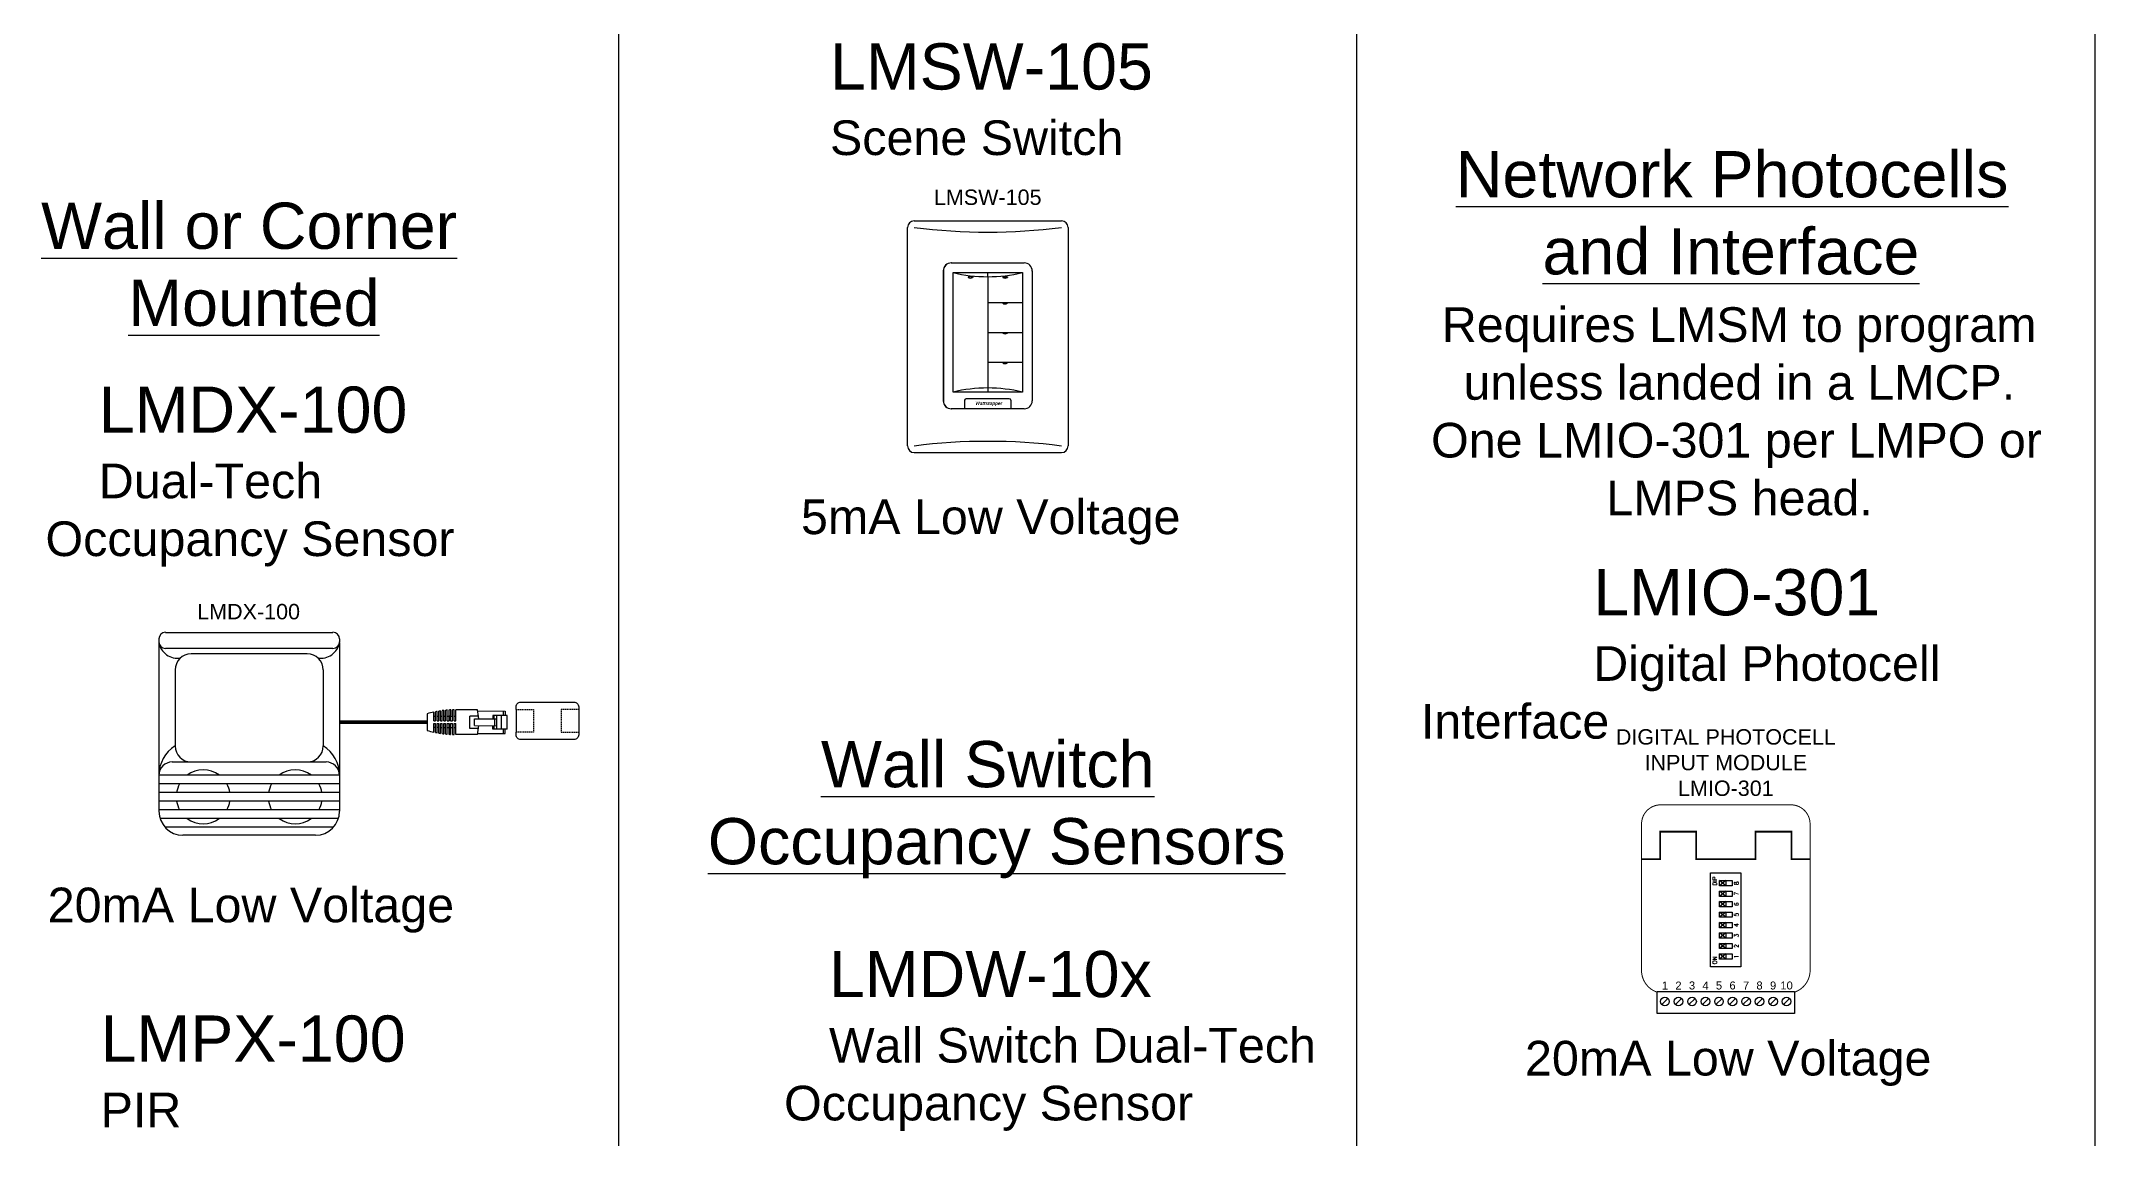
# Model space of a CAD drawing. Header units: inches. Extents: x 59 to 3361, y -1026 to 1732.
# Drawn here: x 1719.9 to 2019.9, y 245.9 to 406.2 of the extents above; entities that cross this region are included whole.
import ezdxf

# ---------------------------------------------------------------- set-up
doc = ezdxf.new("R2010")
doc.units = ezdxf.units.IN
doc.header["$MEASUREMENT"] = 0
doc.linetypes.add('HIDDEN', pattern=[0.375, 0.25, -0.125])
doc.styles.add('ARIAL', font='arial.ttf')

# ---------------------------------------------------------------- blocks, each defined once
blk = doc.blocks.new('WallPlate1Gang')
for p, q in [((-10.76, 33.83), (10.76, 33.83)), ((-11.72, 0.96), (-11.72, 32.87)), ((11.72, 32.87), (11.72, 0.96)), ((-5.31, 27.69), (5.31, 27.69)), ((-6.49, 26.51), (-6.49, 7.57)), ((6.49, 26.51), (6.49, 7.57)), ((5.31, 6.39), (-5.31, 6.39)), ((-10.76, 0), (10.76, 0))]:
    blk.add_line(p, q)
for centre, radius, start, end in [((-10.76, 32.87), 0.96, 90, 180), ((10.76, 32.87), 0.96, 0, 90), ((0, 117.5), 85.31, 262.7571, 277.2429), ((-5.31, 26.51), 1.18, 90, 180), ((5.31, 26.51), 1.18, 0, 90), ((-5.31, 7.57), 1.18, 180, 270), ((5.31, 7.57), 1.18, 270, 0), ((-10.76, 0.96), 0.96, 180, 270), ((0, -83.67), 85.31, 82.7571, 97.2429), ((10.76, 0.96), 0.96, 270, 0)]:
    blk.add_arc(centre, radius, start, end)
blk = doc.blocks.new('*U113')
blk.add_blockref('WallPlate1Gang', (0, -0.01))
blk = doc.blocks.new('*U286')
for p, q in [((-5.32, 21.31), (5.32, 21.31)), ((-6.5, 20.13), (-6.5, 1.18)), ((-5.07, 2.44), (-5.07, 19.89)), ((-5.07, 19.89), (5.07, 19.89)), ((-2.87, 19.29), (-2.87, 19.19)), ((-2.2, 19.29), (-2.87, 19.29)), ((-2.2, 19.29), (-2.2, 19.19)), ((0, 19.29), (0, 19.89)), ((0, 19.29), (0, 3.04)), ((2.2, 19.29), (2.2, 19.19)), ((2.2, 19.29), (2.87, 19.29)), ((2.87, 19.29), (2.87, 19.19)), ((5.07, 19.89), (5.07, 2.44)), ((6.5, 20.13), (6.5, 1.18)), ((0, 15.52), (5.07, 15.52)), ((2.2, 15.52), (2.2, 15.42)), ((2.87, 15.52), (2.87, 15.42)), ((0, 11.16), (5.07, 11.16)), ((2.2, 11.16), (2.2, 11.06)), ((2.87, 11.16), (2.87, 11.06)), ((0, 6.8), (5.07, 6.8)), ((2.2, 6.8), (2.2, 6.7)), ((2.87, 6.8), (2.87, 6.7)), ((0, 3.04), (0, 2.44)), ((5.32, 0), (-5.32, 0)), ((5.07, 2.44), (-5.07, 2.44)), ((-3.38, 1.24), (-3.38, 0)), ((3.14, 1.48), (-3.14, 1.48)), ((3.38, 1.24), (3.38, 0))]:
    blk.add_line(p, q)
for centre, radius, start, end in [((-5.32, 20.13), 1.18, 90, 180), ((5.32, 20.13), 1.18, 0, 90), ((0, 41.25), 21.96, 256.6482, 283.3518), ((-2.54, 19.73), 0.639, 238.6629, 301.3371), ((2.54, 19.73), 0.639, 238.6629, 301.3371), ((2.54, 15.96), 0.639, 238.6629, 301.3371), ((2.54, 11.6), 0.639, 238.6629, 301.3371), ((2.54, 7.24), 0.639, 238.6629, 301.3371), ((0, -18.92), 21.96, 76.6482, 103.3518), ((-5.32, 1.18), 1.18, 180, 270), ((-3.14, 1.24), 0.239, 90, 180), ((3.14, 1.24), 0.239, 0, 90), ((5.32, 1.18), 1.18, 270, 0)]:
    blk.add_arc(centre, radius, start, end)
at = {"style": 'ARIAL'}
for s, insert, char_height, width, attachment_point in [('LMSW-105', (0, 32.02), 2.25, 40.9705, 2), ('{\\fArial|b1|i1|c0|p34;Wattstopper}', (-1.79, 1.04), 0.4798, 3.7953, 1)]:
    blk.add_mtext(s, dxfattribs=dict(at, insert=insert, char_height=char_height, width=width, attachment_point=attachment_point))
blk = doc.blocks.new('*U112')
for p, q in [((-1.64, 7.37), (-1.63, 11.37)), ((-1.63, 11.37), (-0.99, 11.37)), ((-1.63, 11.09), (-0.99, 11.09)), ((1, 11.65), (-0.99, 11.65)), ((-0.99, 11.65), (-0.99, 9.56)), ((-0.99, 10.79), (1, 10.79)), ((-0.99, 10.12), (1, 10.12)), ((-0.5, 9.76), (-0.99, 9.76)), ((-0.99, 9.56), (-0.5, 9.56)), ((-0.5, 6.9), (-0.49, 10.12)), ((0.51, 9.89), (-0.49, 9.89)), ((0.5, 6.89), (0.51, 10.12)), ((1, 9.56), (0.5, 9.56)), ((1, 9.76), (0.51, 9.76)), ((1, 11.65), (1, 9.56)), ((1.65, 11.37), (1, 11.37)), ((1, 11.09), (1.65, 11.09)), ((1.64, 7.37), (1.65, 11.37)), ((-1.8, 7.34), (-1.81, 4.17)), ((-0.9, 7.49), (-0.9, 6.2)), ((0.9, 6.2), (-0.9, 6.2)), ((0.5, 6.89), (-0.5, 6.9)), ((0.9, 7.49), (0.9, 6.2)), ((1.81, 7.33), (1.8, 4.16)), ((-0.21, 4.16), (-1.81, 4.17)), ((-0.21, 3.92), (-1.81, 3.92)), ((-0.21, 3.67), (-1.8, 3.67)), ((-0.21, 3.42), (-1.79, 3.43)), ((-0.21, 3.18), (-1.78, 3.18)), ((-0.81, 3.67), (-0.82, 3.43)), ((-0.82, 3.18), (-0.82, 2.93)), ((-0.81, 4.16), (-0.81, 3.92)), ((-0.22, 2.93), (-0.21, 3.18)), ((-0.21, 3.92), (-0.21, 4.16)), ((-0.21, 3.42), (-0.21, 3.67)), ((0.21, 3.92), (0.21, 4.16)), ((1.8, 4.16), (0.21, 4.16)), ((1.8, 3.91), (0.21, 3.92)), ((0.21, 3.42), (0.21, 3.67)), ((1.79, 3.67), (0.21, 3.67)), ((1.78, 3.42), (0.21, 3.42)), ((0.21, 2.93), (0.21, 3.18)), ((1.77, 3.18), (0.21, 3.18)), ((0.81, 4.16), (0.81, 3.92)), ((0.81, 3.67), (0.81, 3.42)), ((0.81, 3.18), (0.81, 2.93)), ((-0.22, 2.93), (-1.76, 2.93)), ((-0.22, 2.69), (-1.74, 2.69)), ((-0.22, 2.44), (-1.71, 2.44)), ((-0.22, 2.19), (-1.68, 2.19)), ((-0.22, 1.95), (-1.65, 1.95)), ((-0.22, 1.7), (-1.61, 1.7)), ((-0.22, 1.45), (-1.57, 1.45)), ((-0.22, 1.21), (-1.52, 1.21)), ((-0.22, 0.96), (-1.47, 0.96)), ((-1.21, 0), (1.21, 0)), ((-0.82, 2.69), (-0.82, 2.44)), ((-0.82, 2.19), (-0.82, 1.95)), ((-0.82, 1.7), (-0.82, 1.45)), ((-0.82, 1.21), (-0.82, 0.96)), ((-0.22, 2.44), (-0.22, 2.69)), ((-0.22, 1.95), (-0.22, 2.19)), ((-0.22, 1.45), (-0.22, 1.7)), ((-0.22, 0.96), (-0.22, 1.21)), ((0.2, 1.95), (0.2, 2.19)), ((1.67, 2.19), (0.2, 2.19)), ((1.64, 1.94), (0.2, 1.95)), ((0.2, 1.45), (0.2, 1.7)), ((1.6, 1.7), (0.2, 1.7)), ((1.55, 1.45), (0.2, 1.45)), ((0.2, 0.96), (0.2, 1.21)), ((1.51, 1.2), (0.2, 1.21)), ((1.45, 0.96), (0.2, 0.96)), ((1.75, 2.93), (0.21, 2.93)), ((0.21, 2.44), (0.21, 2.68)), ((1.73, 2.68), (0.21, 2.68)), ((1.7, 2.44), (0.21, 2.44)), ((0.8, 1.7), (0.8, 1.45)), ((0.8, 1.21), (0.8, 0.96)), ((0.81, 2.68), (0.81, 2.44)), ((0.81, 2.19), (0.81, 1.94))]:
    blk.add_line(p, q)
for centre, radius, start, end in [((-0.01, -0.65), 8.19, 93.4212, 102.6603), ((-0.01, -0.65), 8.19, 77.1781, 86.4172), ((13.26, 4.15), 15.07, 180.8562, 181.7934), ((13.26, 4.15), 15.07, 182.7312, 183.6696), ((-13.27, 4.18), 15.07, 356.1688, 357.1073), ((-13.27, 4.18), 15.07, 358.045, 358.9822), ((13.26, 4.15), 15.07, 184.6091, 185.5499), ((13.26, 4.15), 15.07, 186.4922, 187.4363), ((13.26, 4.15), 15.07, 188.3824, 189.3309), ((13.26, 4.15), 15.07, 190.282, 191.2359), ((13.26, 4.15), 15.07, 192.1931, 195.9571), ((-13.27, 4.18), 15.07, 343.8813, 347.6453), ((-13.27, 4.18), 15.07, 348.6025, 349.5565), ((-13.27, 4.18), 15.07, 350.5075, 351.456), ((-13.27, 4.18), 15.07, 352.4021, 353.3462), ((-13.27, 4.18), 15.07, 354.2885, 355.2293)]:
    blk.add_arc(centre, radius, start, end)
blk = doc.blocks.new('*U133')
at = {"linetype": 'HIDDEN'}
for p, q in [((-6.83, 2.48), (-3.03, 2.48)), ((-3.03, 2.48), (-3.03, -2.48)), ((6.83, 2.48), (3.03, 2.48)), ((3.03, 2.48), (3.03, -2.48)), ((-3.03, -2.48), (-6.83, -2.48)), ((3.03, -2.48), (6.83, -2.48))]:
    blk.add_line(p, q, dxfattribs=at)
for p, q in [((-6.83, 2.48), (-6.83, -2.48)), ((6.83, 2.48), (6.83, -2.48))]:
    blk.add_line(p, q)
for points in [[(-6.83, 2.48), (-6.83, 3.08, -0.414214), (-5.83, 4.08), (5.83, 4.08, -0.414214), (6.83, 3.08), (6.83, 2.48)], [(6.83, -2.48), (6.83, -3.08, -0.414214), (5.83, -4.08), (-5.83, -4.08, -0.414214), (-6.83, -3.08), (-6.83, -2.48)]]:
    blk.add_lwpolyline(points, format="xyb")
blk = doc.blocks.new('*U185')
for p, q in [((-13.2, 12.65), (-13.2, 12.23)), ((-13.19, 12.12), (-13.19, -12.51)), ((-12.23, 13.61), (12.23, 13.61)), ((13.19, 12.65), (13.19, 12.23)), ((13.19, 12.12), (13.19, -12.51)), ((12.23, 11.27), (-12.23, 11.27)), ((8.48, 10.46), (-8.48, 10.46)), ((-10.83, 8.12), (-10.83, -2.98)), ((10.82, 8.12), (10.82, -2.98)), ((11.23, -5.33), (-11.23, -5.33)), ((13.19, -7.24), (-13.19, -7.24)), ((13.19, -8.51), (-13.19, -8.51)), ((13.19, -9.77), (-13.19, -9.77)), ((13.19, -11.04), (-13.19, -11.04)), ((13.19, -12.31), (-13.19, -12.31)), ((13.02, -13.58), (-13.02, -13.58)), ((12.3, -14.84), (-12.3, -14.84)), ((9.68, -16.02), (-9.68, -16.02))]:
    blk.add_line(p, q)
at = {"const_width": 0.5}
blk.add_lwpolyline([(13.19, 0.49), (26, 0.49)], dxfattribs=at)
for centre, radius, start, end in [((-12.23, 12.65), 0.965, 90, 180), ((-12.23, 12.23), 0.965, 180, 270), ((-10.51, 12.56), 2.72, 189.3383, 280.3118), ((10.5, 12.56), 2.72, 259.6882, 350.6617), ((12.23, 12.65), 0.965, 0, 90), ((12.23, 12.23), 0.965, 270, 0), ((-8.48, 8.12), 2.34, 90, 180), ((8.48, 8.12), 2.34, 0, 90), ((-8.13, -7.26), 5.06, 122.1791, 180.2423), ((-8.48, -2.98), 2.34, 180, 270), ((8.48, -2.98), 2.34, 270, 0), ((8.13, -7.26), 5.06, 359.7577, 57.8209), ((-11.23, -7.28), 1.96, 90, 180), ((11.23, -7.28), 1.96, 0, 90), ((-6.72, -10.4), 3.94, 151.3746, 170.9384), ((-6.72, -10.4), 3.94, 53.1936, 126.8064), ((-6.72, -10.4), 3.94, 9.0616, 28.6254), ((6.72, -10.4), 3.94, 151.3746, 170.9384), ((6.72, -10.4), 3.94, 53.1936, 126.8064), ((6.72, -10.4), 3.94, 9.0616, 28.6254), ((-6.72, -10.4), 3.94, 189.4443, 209.0566), ((-6.72, -10.4), 3.94, 330.9434, 350.5557), ((6.72, -10.4), 3.94, 189.4443, 209.0566), ((6.72, -10.4), 3.94, 330.9434, 350.5557), ((-9.68, -12.51), 3.51, 180, 270), ((-6.72, -10.4), 3.94, 233.8289, 306.1711), ((6.72, -10.4), 3.94, 233.8289, 306.1711), ((9.68, -12.51), 3.51, 270, 0)]:
    blk.add_arc(centre, radius, start, end)
at = {"xscale": 0.6687071920106525, "yscale": 0.6687071920106525, "zscale": 0.6687071920106525}
blk.add_blockref('*U133', (43.55, 0.69), dxfattribs=at)
at = {"rotation": 270}
blk.add_blockref('*U112', (26, 0.49), dxfattribs=at)
at = {"insert": (-0.09, 17.76), "char_height": 2.25, "width": 40.9705, "attachment_point": 2, "style": 'ARIAL'}
blk.add_mtext('LMDX-100', dxfattribs=at)
blk = doc.blocks.new('A$C6E196373')
for p, q in [((0.117, 0), (0, 0.098)), ((0.117, 0.098), (0, 0)), ((0.117, 0.098), (0.117, 0))]:
    blk.add_line(p, q)
blk.add_lwpolyline([(0, 0.098), (0.235, 0.098), (0.235, 0), (0, 0)], close=True)
blk = doc.blocks.new('LMIO-301_TW')
for p, q in [((-9.33, -21.22), (-8.44, -20.32)), ((-7.35, -21.22), (-6.46, -20.32)), ((-5.38, -21.22), (-4.49, -20.32)), ((-3.41, -21.22), (-2.51, -20.32)), ((-1.43, -21.22), (-0.54, -20.32)), ((0.54, -21.22), (1.43, -20.32)), ((2.51, -21.22), (3.41, -20.32)), ((4.49, -21.22), (5.38, -20.32)), ((6.46, -21.22), (7.36, -20.32)), ((8.44, -21.22), (9.33, -20.32))]:
    blk.add_line(p, q)
at = {"linetype": 'Continuous', "const_width": 0.144}
for points in [[(0.01, 7.94), (-9.52, 7.94, 0.414214), (-12.3, 5.15), (-12.3, -16.47, 0.302646), (-10.02, -19.42, 0.302646)], [(0.01, 7.94), (9.53, 7.94, -0.414214), (12.31, 5.15), (12.31, -16.47, -0.303521), (10.02, -19.42, -0.303521)]]:
    blk.add_lwpolyline(points, format="xyb", dxfattribs=at)
at = {"const_width": 0.265}
blk.add_lwpolyline([(-12.3, 0), (-9.59, 0), (-9.59, 4.03), (-4.33, 4.03), (-4.33, 0), (4.33, 0), (4.33, 4.03), (9.59, 4.03), (9.59, 0), (12.31, 0)], dxfattribs=at)
for points in [[(-2.22, -2.01), (2.22, -2.01), (2.22, -15.7), (-2.22, -15.7)], [(-10.02, -19.33), (10.02, -19.33), (10.02, -22.53), (-10.02, -22.53)]]:
    blk.add_lwpolyline(points, close=True)
for centre in [(-8.88, -20.77), (-6.91, -20.77), (-4.93, -20.77), (-2.96, -20.77), (-0.99, -20.77), (0.99, -20.77), (2.96, -20.77), (4.93, -20.77), (6.91, -20.77), (8.88, -20.77)]:
    blk.add_circle(centre, 0.631)
at = {"xscale": 7.789946161076912, "yscale": 7.789946161076912, "zscale": 7.789946161076912}
for p in [(-0.91, -3.89), (-0.91, -5.42), (-0.91, -6.95), (-0.91, -8.48), (-0.91, -10), (-0.91, -11.53), (-0.91, -13.06), (-0.91, -14.59)]:
    blk.add_blockref('A$C6E196373', p, dxfattribs=at)
at = {"style": 'ARIAL'}
for s, insert, char_height, width, attachment_point in [('DIGITAL PHOTOCELL\\PINPUT MODULE\\PLMIO-301', (0.01, 18.99), 2.25, 40.9705, 2), ('1', (-8.88, -19.04), 1.17, 38.6074, 8), ('2', (-6.91, -19.04), 1.17, 38.6074, 8), ('3', (-4.93, -19.04), 1.17, 38.6074, 8), ('4', (-2.96, -19.04), 1.17, 38.6074, 8), ('5', (-0.99, -19.04), 1.17, 38.6074, 8), ('6', (0.99, -19.04), 1.17, 38.6074, 8), ('7', (2.96, -19.04), 1.17, 38.6074, 8), ('8', (4.93, -19.04), 1.17, 38.6074, 8), ('9', (6.91, -19.04), 1.17, 38.6074, 8), ('10', (8.88, -19.04), 1.168, 38.6074, 8)]:
    blk.add_mtext(s, dxfattribs=dict(at, insert=insert, char_height=char_height, width=width, attachment_point=attachment_point))
at = {"char_height": 0.6162, "width": 5.3448, "rotation": 90, "style": 'ARIAL'}
for s, insert, attachment_point in [('{\\Fromans|c0;DIP}', (-1.91, -3.86), 1), ('{\\Fromans|c0;8}', (1.24, -3.51), 2), ('{\\Fromans|c0;7}', (1.24, -5.04), 2), ('{\\Fromans|c0;6}', (1.24, -6.57), 2), ('{\\Fromans|c0;5}', (1.24, -8.09), 2), ('{\\Fromans|c0;4}', (1.24, -9.62), 2), ('{\\Fromans|c0;3}', (1.24, -11.15), 2), ('{\\Fromans|c0;ON}', (-1.91, -15.35), 1), ('{\\Fromans|c0;2}', (1.24, -12.68), 2), ('{\\Fromans|c0;1}', (1.24, -14.21), 2)]:
    blk.add_mtext(s, dxfattribs=dict(at, insert=insert, attachment_point=attachment_point))
blk = doc.blocks.new('*U310')
blk.add_blockref('LMIO-301_TW', (0, 0))

msp = doc.modelspace()

# ---------------------------------------------------------------- linework, layer by layer
for p, q in [((1804.25, 745.14), (1804.25, 69.52)), ((1912.08, 745.14), (1912.08, 69.52)), ((2019.9, 745.14), (2019.9, 69.52))]:
    msp.add_line(p, q)

# ---------------------------------------------------------------- block references
for name, p in [('*U286', (1858.2, 352.47)), ('*U113', (1858.21, 346.09)), ('*U185', (1750.34, 306.22)), ('*U310', (1965.99, 286.7))]:
    msp.add_blockref(name, p)

# ---------------------------------------------------------------- texts
at = {"style": 'ARIAL'}
for s, width, heights, insert, char_height, attachment_point in [('\\pi21.882;{\\H1.3333x;LMSW-105\\P\\pi23.903;}Scene Switch', 89.8563, [0], (1813.28, 405.84), 5.0625, 1), ('\\pi5.1076;{\\H1.3333x;\\LNetwork Photocells \\P\\pi17.765;and Interface}', 89.8412, [0], (1921.46, 390.1), 5.0625, 1), ('\\pi14.531;{\\H1.3333x;\\LWall or Corner\\P\\pi27.27;Mounted}', 89.8556, [0], (1705.41, 382.58), 5.0625, 1), ('\\pi22.963;{\\H1.3333x;LMDX-100\\P\\pi29.129;}Dual-Tech\\P\\pi15.174;Occupancy Sensor', 89.8556, [0], (1705.41, 355.72), 5.0625, 1), ('\\pi17.645;{\\C1;5mA Low Voltage}', 90.1342, [0], (1813.28, 339.23), 5.0625, 1), ('\\pi25.176;{\\H1.3333x;LMIO-301\\P\\pi5.25;}Digital Photocell Interface', 89.8563, [0], (1921.46, 329.06), 5.0625, 1), ('{\\LWall Switch\\P Occupancy Sensors}', 99.4261, [0], (1858.2, 283.92), 6.75, 8), ('\\pi15.496;{\\C1;20mA Low Voltage}', 89.8556, [0], (1705.41, 282.55), 5.0625, 1), ('\\pi21.732;{\\H1.3333x;LMDW-10x\\P\\pi9.6443;}Wall Switch Dual-Tech\\P\\pi15.175;Occupancy Sensor', 89.8563, [0], (1813.28, 273.31), 5.0625, 1), ('\\pi23.223;{\\H1.3333x;LMPX-100\\P\\pi39.351;}PIR\\P\\pi15.174;Occupancy Sensor', 89.8556, [0], (1705.41, 263.88), 5.0625, 1), ('\\pi15.496;{\\C1;20mA Low Voltage}', 89.8563, [14.62], (1921.17, 260.18), 5.0625, 1)]:
    msp.add_mtext_dynamic_manual_height_columns(s, width=width, gutter_width=70, heights=heights, dxfattribs=dict(at, insert=insert, char_height=char_height, attachment_point=attachment_point))
at = {"insert": (1922.37, 367.3), "char_height": 5.0625, "width": 90.1423, "attachment_point": 1, "style": 'ARIAL'}
msp.add_mtext('\\pi2.1452;Requires LMSM to program \\P\\pi5.3084;unless landed in a LMCP. \\P\\pi0.58091;One LMIO-301 per LMPO or \\P\\pi26.177;LMPS head.', dxfattribs=at)

doc.saveas('drawing.dxf')
